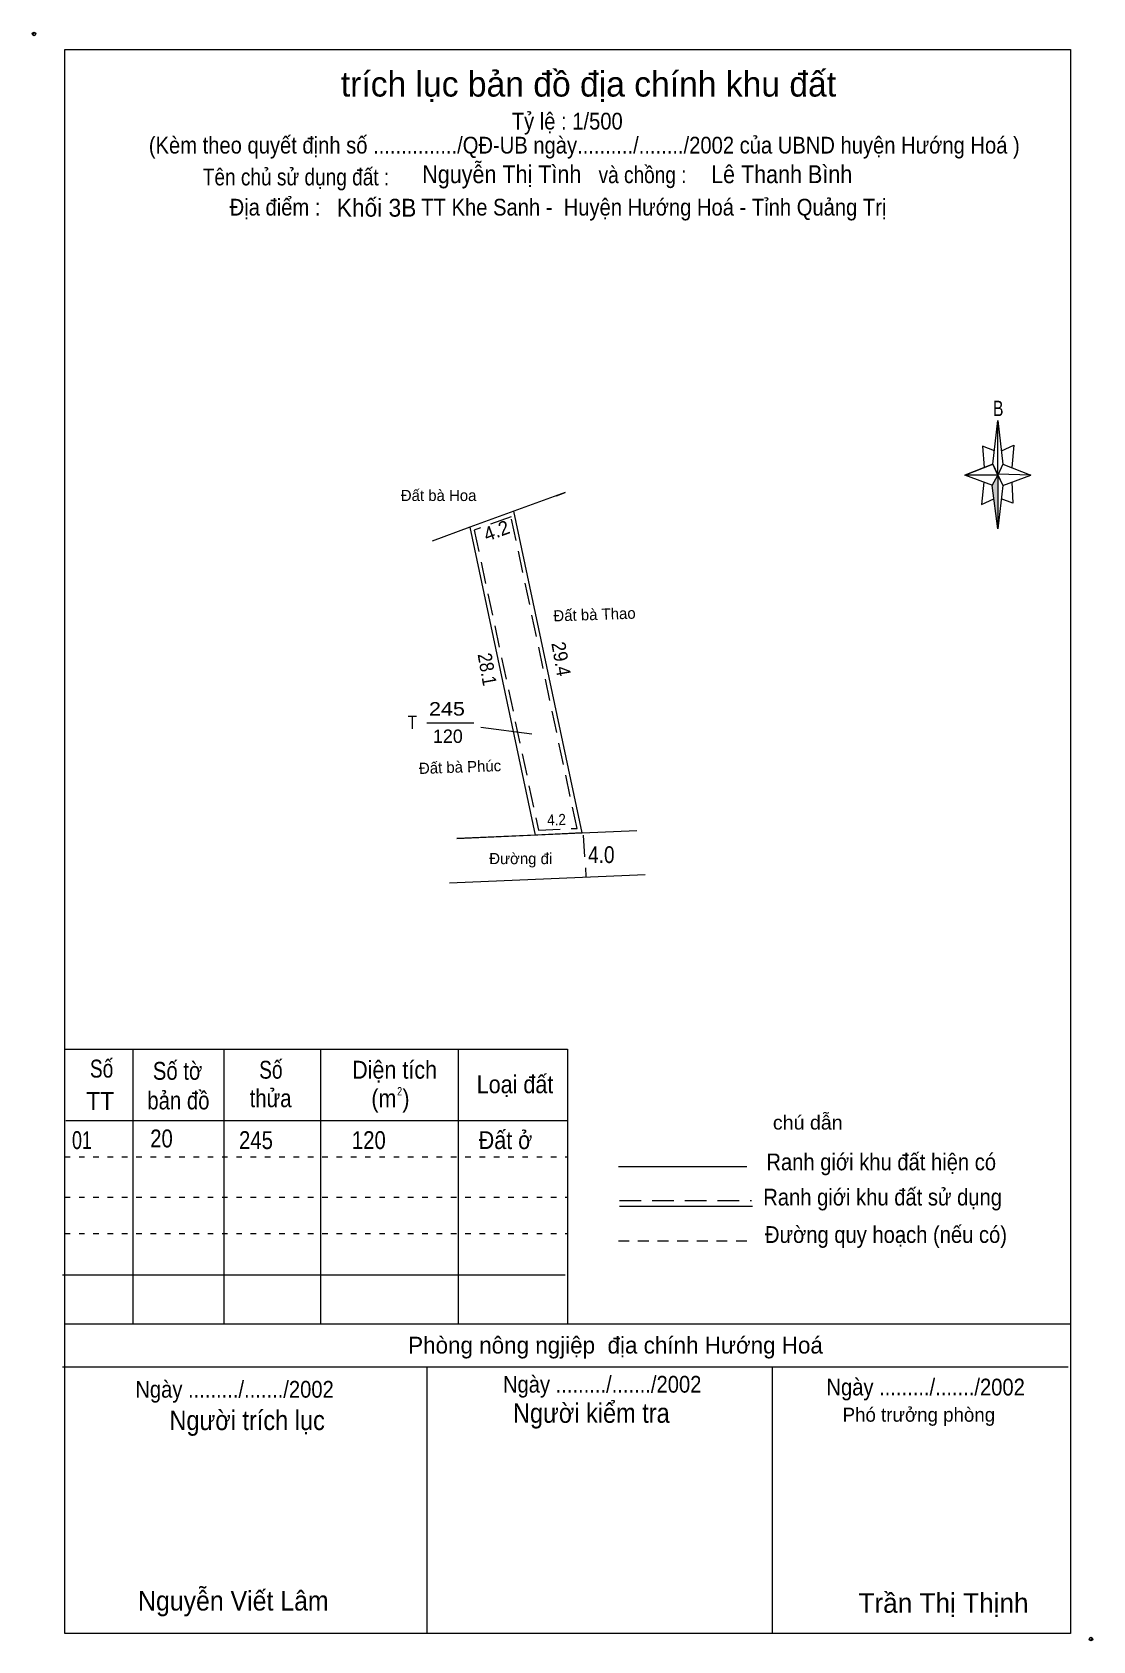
# Model space of a CAD drawing. Header units: centimetres. Extents: x 0.4 to 19.4, y 1 to 29.8.
import ezdxf
from ezdxf.enums import TextEntityAlignment as Align

# ---------------------------------------------------------------- set-up
doc = ezdxf.new("R2010")
doc.units = ezdxf.units.CM
doc.header["$LTSCALE"] = 0.13
doc.header["$PDMODE"] = 32
doc.header["$PDSIZE"] = 0.065
for name, pattern in [('DOTTED', [1.5, 0.3, -1.2]), ('MEDIUM_DASHED', [4.5, 3, -1.5]), ('SHORT_DASHED', [2.7, 1.5, -1.2])]:
    doc.linetypes.add(name, pattern=pattern)
for name, color, linetype, lineweight in [('1', 7, 'MEDIUM_DASHED', 13), ('22', 7, 'Continuous', 13), ('30', 7, 'Continuous', 13), ('5', 7, 'Continuous', 13)]:
    doc.layers.add(name, color=color, linetype=linetype, lineweight=lineweight)
doc.layers.add('34', color=7, linetype='Continuous')
doc.layers.add('50', color=7, linetype='Continuous')

msp = doc.modelspace()

# ---------------------------------------------------------------- hatches: boundary and pattern name
at = {"layer": '5'}
msp.add_hatch(color=256, dxfattribs=at).paths.add_polyline_path([(17.7, 21.83), (17.7, 20.87), (17.6, 21.65)])

# ---------------------------------------------------------------- linework, layer by layer
at = {"layer": '1'}
for p, q in [((8.99, 21.09), (8.33, 20.85)), ((10.17, 15.51), (8.99, 21.09)), ((8.33, 20.85), (9.48, 15.48)), ((9.48, 15.48), (10.17, 15.51)), ((10.28, 15.39), (10.33, 14.65))]:
    msp.add_line(p, q, dxfattribs=at)
at = {"layer": '1', "linetype": 'Continuous'}
msp.add_line((8.45, 17.32), (9.36, 17.2), dxfattribs=at)
at = {"layer": '1', "linetype": 'DOTTED'}
for p, q in [((1, 9.63), (10, 9.63)), ((1, 8.91), (10, 8.91)), ((1, 8.26), (10, 8.26))]:
    msp.add_line(p, q, dxfattribs=at)
at = {"layer": '1', "linetype": 'Continuous'}
msp.add_lwpolyline([(10.26, 15.43), (9.04, 21.19), (8.25, 20.9), (9.42, 15.39)], dxfattribs=at)
msp.add_lwpolyline([(10.26, 15.43), (9.42, 15.39), (8.02, 15.33)], close=True, dxfattribs=at)
at = {"layer": '22'}
for p, q in [((9.96, 21.52), (9.04, 21.19)), ((9.8, 21.46), (9.96, 21.52)), ((8.25, 20.9), (7.58, 20.65)), ((10.26, 15.43), (11.24, 15.47)), ((11.39, 14.68), (7.89, 14.53))]:
    msp.add_line(p, q, dxfattribs=at)
at = {"layer": '30'}
msp.add_line((7.48, 17.4), (8.32, 17.4), dxfattribs=at)
at = {"layer": '5'}
for p, q in [((17.61, 22.03), (17.7, 22.81)), ((17.79, 22.03), (18.29, 21.83)), ((17.61, 21.65), (17.11, 21.83)), ((17.79, 21.65), (17.7, 20.87)), ((17.95, 21.71), (17.97, 21.33)), ((17.97, 21.33), (17.76, 21.41)), ((1, 11.56), (10, 11.56)), ((2.22, 11.56), (2.22, 6.64)), ((3.85, 11.56), (3.85, 6.64)), ((5.58, 11.56), (5.58, 6.64)), ((8.04, 11.56), (8.04, 6.64)), ((10, 11.56), (10, 6.64)), ((1.02, 10.28), (10, 10.28)), ((10.91, 9.46), (13.21, 9.46)), ((10.93, 8.75), (13.31, 8.75)), ((0.96, 7.52), (9.96, 7.52)), ((1, 6.64), (19, 6.64)), ((0.96, 5.87), (18.96, 5.87)), ((7.48, 5.87), (7.48, 1.1)), ((13.66, 5.87), (13.66, 1.1))]:
    msp.add_line(p, q, dxfattribs=at)
at = {"layer": '5', "linetype": 'MEDIUM_DASHED'}
msp.add_line((10.93, 8.85), (13.29, 8.85), dxfattribs=at)
at = {"layer": '5', "linetype": 'SHORT_DASHED'}
msp.add_line((10.91, 8.13), (13.29, 8.13), dxfattribs=at)
at = {"layer": '5'}
for points in [[(1, 29.45), (19, 29.45), (19, 1.1), (1, 1.1)], [(17.7, 22.81), (17.79, 22.03), (17.7, 21.83)], [(17.7, 21.83), (17.11, 21.83), (17.61, 22.03), (17.79, 21.65), (18.29, 21.83), (17.7, 21.85)], [(17.7, 21.83), (17.7, 20.87), (17.6, 21.65)]]:
    msp.add_lwpolyline(points, close=True, dxfattribs=at)
for points in [[(17.64, 22.27), (17.43, 22.35), (17.46, 21.97)], [(17.77, 22.27), (17.99, 22.37), (17.95, 21.97)], [(17.7, 21.83), (17.61, 22.03), (17.11, 21.83)], [(17.45, 21.71), (17.41, 21.31), (17.63, 21.41)], [(17.7, 21.83), (17.79, 21.65), (18.29, 21.83)]]:
    msp.add_lwpolyline(points, dxfattribs=at)
for p in [(0.45, 29.73), (19.37, 1)]:
    msp.add_point(p, dxfattribs=at)

# ---------------------------------------------------------------- texts
at = {"layer": '1'}
for s, p in [('Đất bà Hoa ', (7.73, 21.37)), ('Đường đi ', (9.2, 14.87))]:
    msp.add_text(s, height=0.2, dxfattribs=at).set_placement(p, align=Align.CENTER)
for s, p in [('Đất bà Thao', (10.4865, 19.2396)), ('Đất bà Phúc ', (8.1165, 16.5106))]:
    msp.add_text(s, height=0.2, rotation=2, dxfattribs=at).set_placement(p, align=Align.CENTER)
at = {"layer": '1', "width": 0.9}
msp.add_text('4.2', height=0.2, rotation=2, dxfattribs=at).set_placement((9.8065, 15.5658), align=Align.CENTER)
at = {"layer": '1'}
for s, height, width, p in [('4.0', 0.3, 0.85, (10.605, 14.89)), ('2', 0.15, 0.8, (6.995, 10.73))]:
    msp.add_text(s, height=height, dxfattribs=dict(at, width=width)).set_placement(p, align=Align.CENTER)
at = {"layer": '30'}
for s, width, p in [('245', 1.2, (7.52, 17.53)), ('T', 0.85, (7.14, 17.29))]:
    msp.add_text(s, height=0.24, dxfattribs=dict(at, width=width)).set_placement(p)
msp.add_text('120', height=0.24, dxfattribs=at).set_placement((7.59, 17.04))
at = {"layer": '34'}
for s, width, p in [('Nguyễn Thị Tình ', 0.9, (7.4, 27.06)), ('Lê Thanh Bình ', 0.9, (12.57, 27.06)), ('Khối 3B', 0.95, (5.87, 26.46))]:
    msp.add_text(s, height=0.32, dxfattribs=dict(at, width=width)).set_placement(p)
at = {"layer": '5'}
for s, height, p in [('trích lục bản đồ địa chính khu đất', 0.45, (10.375, 28.61)), ('Phòng nông ngjiệp  địa chính Hướng Hoá ', 0.3, (10.915, 6.11)), ('Phó trưởng phòng ', 0.25, (16.335, 4.89)), ('Trần Thị Thịnh', 0.35, (16.73, 1.47))]:
    msp.add_text(s, height=height, dxfattribs=at).set_placement(p, align=Align.CENTER)
for s, height, width, p in [('Tỷ lệ : 1/500', 0.3, 0.9, (9.995, 28.02)), ('(Kèm theo quyết định số .............../QĐ-UB ngày........../......../2002 của UBND huyện Hướng Hoá )', 0.3, 0.9, (10.3, 27.59)), ('và chồng : ', 0.3, 0.85, (11.39, 27.06)), ('Tên chủ sử dụng đất :', 0.3, 0.85, (5.14, 27.02)), ('Địa điểm :                  TT Khe Sanh -  Huyện Hướng Hoá - Tỉnh Quảng Trị ', 0.3, 0.9, (9.88, 26.48)), ('B', 0.2756, 0.75, (17.71, 22.89)), ('Số', 0.32, 0.8, (1.66, 11.05)), ('Số tờ', 0.32, 0.85, (3.02, 11.01)), ('Số', 0.32, 0.8, (4.69, 11.03)), ('Diện tích', 0.32, 0.9, (6.905, 11.03)), ('Loại đất', 0.32, 0.9, (9.06, 10.77)), ('TT', 0.32, 0.95, (1.635, 10.47)), ('bản đồ', 0.32, 0.85, (3.035, 10.48)), ('thửa', 0.32, 0.85, (4.685, 10.52)), ('(m )', 0.32, 0.9, (6.83, 10.52)), ('chú dẫn', 0.25, 1.05, (14.3, 10.12)), ('Ranh giới khu đất hiện có ', 0.3, 0.9, (15.665, 9.39)), ('Ranh giới khu đất sử dụng', 0.3, 0.9, (15.64, 8.76)), ('Đường quy hoạch (nếu có)', 0.3, 0.9, (15.7, 8.09)), ('Ngày ........./......./2002', 0.3, 0.9, (4.04, 5.32)), ('Ngày ........./......./2002', 0.3, 0.9, (10.62, 5.41)), ('Ngày ........./......./2002', 0.3, 0.9, (16.41, 5.36)), ('Người kiểm tra ', 0.35, 0.9, (10.485, 4.87)), ('Người trích lục', 0.35, 0.9, (4.265, 4.74)), ('Nguyễn Viết Lâm ', 0.35, 0.95, (4.08, 1.51))]:
    msp.add_text(s, height=height, dxfattribs=dict(at, width=width)).set_placement(p, align=Align.CENTER)
at = {"layer": '50'}
msp.add_text('4.2', height=0.25, rotation=20.093, dxfattribs=at).set_placement((8.7721, 20.7212), align=Align.CENTER)
for s, width, p in [('29.4', 0.95, (9.7626, 18.5217)), ('28.1', 0.9, (8.44, 18.3367))]:
    msp.add_text(s, height=0.25, rotation=280, dxfattribs=dict(at, width=width)).set_placement(p, align=Align.CENTER)
for s, width, p in [('01', 0.75, (1.13, 9.77)), ('20', 0.85, (2.53, 9.8)), ('245', 0.85, (4.12, 9.77)), ('120', 0.85, (6.14, 9.77)), ('Đất ở ', 0.9, (8.41, 9.77))]:
    msp.add_text(s, height=0.32, dxfattribs=dict(at, width=width)).set_placement(p)

doc.saveas('drawing.dxf')
